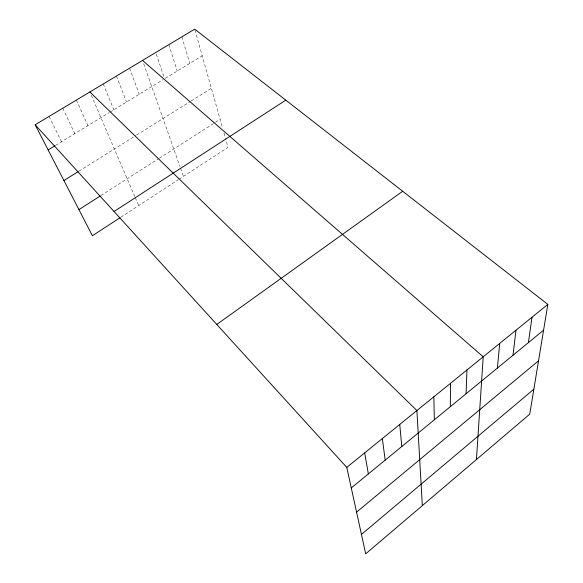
<?xml version="1.0" encoding="UTF-8"?>
<svg xmlns="http://www.w3.org/2000/svg" width="583" height="583" viewBox="0 0 583 583"><rect width="100%" height="100%" fill="white"/><g stroke="black" fill="none" stroke-linecap="round" stroke-linejoin="round"><path stroke-width="0.44" stroke-dasharray="2.92 2.19" d="M120.776 217.248L178.26 179.768M179.003 179.287L228.004 147.339L225.432 138.222M100.983 195.509L158.634 158.656M159.356 158.19L214.777 122.758M215.535 122.27L220.112 119.34M78.945 171.132L135.854 135.533M136.619 135.052L190.422 101.406M191.173 100.932L211.367 88.303M55.574 145.386L109.261 112.577M110.019 112.118L163.043 79.711M165.295 78.341L202.206 55.779M49.045 116.447L61.528 141.749M62.796 108.212L74.784 133.645M76.409 100.05L87.916 125.622M91.312 95.284L134.928 196.857M135.271 197.652L138.674 205.58M103.242 83.967L113.816 109.801M116.462 76.045L126.577 101.996M129.557 68.196L139.228 94.264M143.717 63.802L179.979 166.651M180.562 168.298L183.419 176.401M156.331 54.183L163.983 77.094M168.866 44.636L177.225 71.053M181.852 36.853L189.774 63.379M194.948 30.01L222.56 128.027M224.003 133.135L225.191 137.377"/><path stroke-width="0.87" d="M450.316 406.686L450.513 383.301M466.065 393.765L466.968 369.957M476.449 459.528L483.205 356.796L142.529 60.421M497.416 368.048L499.697 343.423M513.011 355.258L515.97 330.233M528.402 342.629L532.009 317.225M547.838 304.399L529.743 414.141L365.694 553.85L346.783 467.384L35.162 124.769L194.707 29.15L547.838 304.399L346.783 467.384M361.445 534.429L533.853 389.196M356.577 512.151L538.539 360.797M351.279 487.935L543.589 330.175M216.781 324.447L402.685 191.26M120.054 217.721L92.406 235.743L35.162 124.769M114.042 211.491L285.794 100.145M78.924 209.618L100.232 195.997M63.926 180.533L78.195 171.599M48.141 149.933L54.831 145.837M89.891 91.968L416.903 410.541L422.332 505.614M364.688 452.874L368.347 473.928M382.339 438.562L385.188 460.118M399.741 424.453L401.796 446.491M433.825 396.826L434.357 419.775"/></g></svg>
